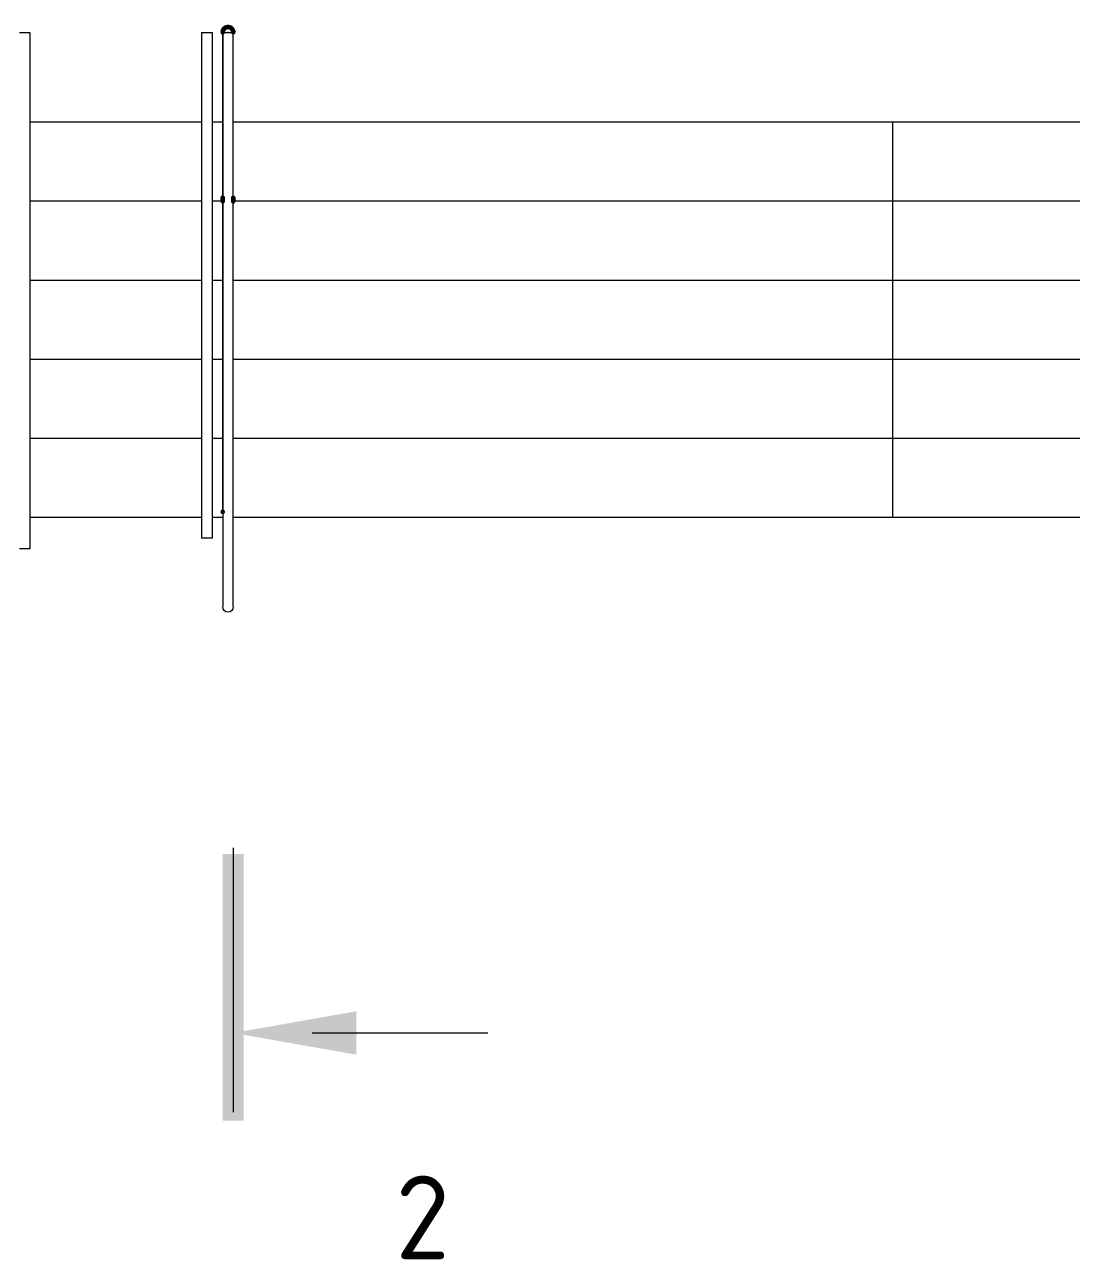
# Model space of a CAD drawing. Header units: millimetres. Extents: x -546 to 1681, y -650 to 1730.
# Drawn here: x 545.73 to 585.46, y 214.31 to 261.16 of the extents above; entities that cross this region are included whole.
import ezdxf

# ---------------------------------------------------------------- set-up
doc = ezdxf.new("R2010")
doc.units = ezdxf.units.MM

msp = doc.modelspace()

# ---------------------------------------------------------------- hatches: boundary and pattern name
h = msp.add_hatch(color=7)
h.dxf.hatch_style = 2
h.paths.add_polyline_path([(553.155, 260.879), (553.181, 260.816), (553.245, 260.789), (553.308, 260.816), (553.335, 260.879), (553.308, 260.951), (553.245, 260.977), (553.181, 260.951)])
h = msp.add_hatch(color=7)
h.dxf.hatch_style = 2
h.paths.add_polyline_path([(553.155, 260.871), (553.181, 260.808), (553.245, 260.781), (553.308, 260.808), (553.335, 260.871), (553.308, 260.943), (553.245, 260.969), (553.181, 260.943)])
h = msp.add_hatch(color=7)
h.dxf.hatch_style = 2
h.paths.add_polyline_path([(553.156, 260.898), (553.174, 260.832), (553.234, 260.798), (553.3, 260.816), (553.334, 260.876), (553.317, 260.95), (553.257, 260.984), (553.191, 260.966)])
h = msp.add_hatch(color=7)
h.dxf.hatch_style = 2
h.paths.add_polyline_path([(553.157, 260.906), (553.175, 260.84), (553.235, 260.806), (553.301, 260.824), (553.335, 260.884), (553.318, 260.958), (553.258, 260.992), (553.192, 260.974)])
h = msp.add_hatch(color=7)
h.dxf.hatch_style = 2
h.paths.add_polyline_path([(553.16, 260.925), (553.17, 260.857), (553.225, 260.816), (553.293, 260.826), (553.334, 260.881), (553.326, 260.957), (553.271, 260.998), (553.203, 260.988)])
h = msp.add_hatch(color=7)
h.dxf.hatch_style = 2
h.paths.add_polyline_path([(553.162, 260.933), (553.172, 260.865), (553.227, 260.824), (553.295, 260.834), (553.336, 260.889), (553.328, 260.965), (553.273, 261.006), (553.205, 260.996)])
h = msp.add_hatch(color=7)
h.dxf.hatch_style = 2
h.paths.add_polyline_path([(553.164, 260.941), (553.174, 260.873), (553.229, 260.832), (553.297, 260.842), (553.338, 260.897), (553.33, 260.973), (553.275, 261.014), (553.207, 261.004)])
h = msp.add_hatch(color=7)
h.dxf.hatch_style = 2
h.paths.add_polyline_path([(553.164, 260.941), (553.174, 260.873), (553.229, 260.832), (553.297, 260.842), (553.338, 260.897), (553.33, 260.973), (553.275, 261.014), (553.207, 261.004)])
h = msp.add_hatch(color=7)
h.dxf.hatch_style = 2
h.paths.add_polyline_path([(553.166, 260.952), (553.174, 260.884), (553.228, 260.841), (553.297, 260.849), (553.339, 260.902), (553.333, 260.978), (553.28, 261.021), (553.211, 261.013)])
h = msp.add_hatch(color=7)
h.dxf.hatch_style = 2
h.paths.add_polyline_path([(553.166, 260.952), (553.174, 260.884), (553.228, 260.841), (553.297, 260.849), (553.339, 260.902), (553.333, 260.978), (553.28, 261.021), (553.211, 261.013)])
h = msp.add_hatch(color=7)
h.dxf.hatch_style = 2
h.paths.add_polyline_path([(553.171, 260.966), (553.173, 260.897), (553.223, 260.85), (553.292, 260.852), (553.339, 260.903), (553.34, 260.979), (553.289, 261.026), (553.221, 261.024)])
h = msp.add_hatch(color=7)
h.dxf.hatch_style = 2
h.paths.add_polyline_path([(553.171, 260.966), (553.173, 260.897), (553.223, 260.85), (553.292, 260.852), (553.339, 260.903), (553.34, 260.979), (553.289, 261.026), (553.221, 261.024)])
h = msp.add_hatch(color=7)
h.dxf.hatch_style = 2
h.paths.add_polyline_path([(553.175, 260.978), (553.174, 260.909), (553.222, 260.859), (553.291, 260.859), (553.341, 260.907), (553.344, 260.983), (553.296, 261.032), (553.227, 261.033)])
h = msp.add_hatch(color=7)
h.dxf.hatch_style = 2
h.paths.add_polyline_path([(553.175, 260.978), (553.174, 260.909), (553.222, 260.859), (553.291, 260.859), (553.341, 260.907), (553.344, 260.983), (553.296, 261.032), (553.227, 261.033)])
h = msp.add_hatch(color=7)
h.dxf.hatch_style = 2
h.paths.add_polyline_path([(553.178, 260.985), (553.177, 260.916), (553.225, 260.866), (553.294, 260.866), (553.344, 260.914), (553.347, 260.99), (553.299, 261.039), (553.23, 261.04)])
h = msp.add_hatch(color=7)
h.dxf.hatch_style = 2
h.paths.add_polyline_path([(553.178, 260.985), (553.177, 260.916), (553.225, 260.866), (553.294, 260.866), (553.344, 260.914), (553.347, 260.99), (553.299, 261.039), (553.23, 261.04)])
h = msp.add_hatch(color=7)
h.dxf.hatch_style = 2
h.paths.add_polyline_path([(553.189, 261.009), (553.18, 260.941), (553.222, 260.886), (553.29, 260.877), (553.345, 260.92), (553.358, 260.995), (553.315, 261.049), (553.247, 261.058)])
h = msp.add_hatch(color=7)
h.dxf.hatch_style = 2
h.paths.add_polyline_path([(553.189, 261.009), (553.18, 260.941), (553.222, 260.886), (553.29, 260.877), (553.345, 260.92), (553.358, 260.995), (553.315, 261.049), (553.247, 261.058)])
h = msp.add_hatch(color=7)
h.dxf.hatch_style = 2
h.paths.add_polyline_path([(553.18, 260.988), (553.182, 260.919), (553.232, 260.872), (553.301, 260.874), (553.348, 260.925), (553.349, 261.001), (553.298, 261.048), (553.23, 261.046)])
h = msp.add_hatch(color=7)
h.dxf.hatch_style = 2
h.paths.add_polyline_path([(553.18, 260.988), (553.182, 260.919), (553.232, 260.872), (553.301, 260.874), (553.348, 260.925), (553.349, 261.001), (553.298, 261.048), (553.23, 261.046)])
h = msp.add_hatch(color=7)
h.dxf.hatch_style = 2
h.paths.add_polyline_path([(553.193, 261.016), (553.184, 260.948), (553.226, 260.893), (553.294, 260.884), (553.349, 260.927), (553.362, 261.002), (553.319, 261.056), (553.251, 261.065)])
h = msp.add_hatch(color=7)
h.dxf.hatch_style = 2
h.paths.add_polyline_path([(553.193, 261.016), (553.184, 260.948), (553.226, 260.893), (553.294, 260.884), (553.349, 260.927), (553.362, 261.002), (553.319, 261.056), (553.251, 261.065)])
h = msp.add_hatch(color=7)
h.dxf.hatch_style = 2
h.paths.add_polyline_path([(553.206, 261.036), (553.185, 260.97), (553.217, 260.909), (553.283, 260.889), (553.344, 260.921), (553.369, 260.992), (553.337, 261.053), (553.272, 261.074)])
h = msp.add_hatch(color=7)
h.dxf.hatch_style = 2
h.paths.add_polyline_path([(553.206, 261.036), (553.185, 260.97), (553.217, 260.909), (553.283, 260.889), (553.344, 260.921), (553.369, 260.992), (553.337, 261.053), (553.272, 261.074)])
h = msp.add_hatch(color=7)
h.dxf.hatch_style = 2
h.paths.add_polyline_path([(553.202, 261.029), (553.193, 260.961), (553.235, 260.906), (553.303, 260.897), (553.358, 260.94), (553.371, 261.015), (553.328, 261.069), (553.26, 261.078)])
h = msp.add_hatch(color=7)
h.dxf.hatch_style = 2
h.paths.add_polyline_path([(553.202, 261.029), (553.193, 260.961), (553.235, 260.906), (553.303, 260.897), (553.358, 260.94), (553.371, 261.015), (553.328, 261.069), (553.26, 261.078)])
h = msp.add_hatch(color=7)
h.dxf.hatch_style = 2
h.paths.add_polyline_path([(553.215, 261.049), (553.194, 260.983), (553.226, 260.922), (553.292, 260.902), (553.353, 260.934), (553.378, 261.005), (553.346, 261.066), (553.281, 261.087)])
h = msp.add_hatch(color=7)
h.dxf.hatch_style = 2
h.paths.add_polyline_path([(553.215, 261.049), (553.194, 260.983), (553.226, 260.922), (553.292, 260.902), (553.353, 260.934), (553.378, 261.005), (553.346, 261.066), (553.281, 261.087)])
h = msp.add_hatch(color=7)
h.dxf.hatch_style = 2
h.paths.add_polyline_path([(553.22, 261.055), (553.199, 260.989), (553.231, 260.928), (553.297, 260.908), (553.358, 260.94), (553.383, 261.011), (553.351, 261.072), (553.286, 261.093)])
h = msp.add_hatch(color=7)
h.dxf.hatch_style = 2
h.paths.add_polyline_path([(553.22, 261.055), (553.199, 260.989), (553.231, 260.928), (553.297, 260.908), (553.358, 260.94), (553.383, 261.011), (553.351, 261.072), (553.286, 261.093)])
h = msp.add_hatch(color=7)
h.dxf.hatch_style = 2
h.paths.add_polyline_path([(553.23, 261.067), (553.204, 261.003), (553.23, 260.94), (553.294, 260.913), (553.357, 260.94), (553.39, 261.009), (553.363, 261.073), (553.3, 261.099)])
h = msp.add_hatch(color=7)
h.dxf.hatch_style = 2
h.paths.add_polyline_path([(553.23, 261.067), (553.204, 261.003), (553.23, 260.94), (553.294, 260.913), (553.357, 260.94), (553.39, 261.009), (553.363, 261.073), (553.3, 261.099)])
h = msp.add_hatch(color=7)
h.dxf.hatch_style = 2
h.paths.add_polyline_path([(553.231, 261.067), (553.21, 261.001), (553.242, 260.94), (553.308, 260.92), (553.369, 260.952), (553.394, 261.023), (553.362, 261.084), (553.297, 261.105)])
h = msp.add_hatch(color=7)
h.dxf.hatch_style = 2
h.paths.add_polyline_path([(553.231, 261.067), (553.21, 261.001), (553.242, 260.94), (553.308, 260.92), (553.369, 260.952), (553.394, 261.023), (553.362, 261.084), (553.297, 261.105)])
h = msp.add_hatch(color=7)
h.dxf.hatch_style = 2
h.paths.add_polyline_path([(553.247, 261.084), (553.215, 261.023), (553.236, 260.958), (553.297, 260.926), (553.362, 260.946), (553.4, 261.012), (553.38, 261.078), (553.319, 261.11)])
h = msp.add_hatch(color=7)
h.dxf.hatch_style = 2
h.paths.add_polyline_path([(553.247, 261.084), (553.215, 261.023), (553.236, 260.958), (553.297, 260.926), (553.362, 260.946), (553.4, 261.012), (553.38, 261.078), (553.319, 261.11)])
h = msp.add_hatch(color=7)
h.dxf.hatch_style = 2
h.paths.add_polyline_path([(553.253, 261.089), (553.221, 261.028), (553.242, 260.963), (553.303, 260.931), (553.368, 260.951), (553.406, 261.017), (553.386, 261.083), (553.325, 261.115)])
h = msp.add_hatch(color=7)
h.dxf.hatch_style = 2
h.paths.add_polyline_path([(553.253, 261.089), (553.221, 261.028), (553.242, 260.963), (553.303, 260.931), (553.368, 260.951), (553.406, 261.017), (553.386, 261.083), (553.325, 261.115)])
h = msp.add_hatch(color=7)
h.dxf.hatch_style = 2
h.paths.add_polyline_path([(553.265, 261.098), (553.228, 261.04), (553.244, 260.973), (553.302, 260.937), (553.369, 260.952), (553.413, 261.015), (553.397, 261.082), (553.339, 261.119)])
h = msp.add_hatch(color=7)
h.dxf.hatch_style = 2
h.paths.add_polyline_path([(553.265, 261.098), (553.228, 261.04), (553.244, 260.973), (553.302, 260.937), (553.369, 260.952), (553.413, 261.015), (553.397, 261.082), (553.339, 261.119)])
h = msp.add_hatch(color=7)
h.dxf.hatch_style = 2
h.paths.add_polyline_path([(553.266, 261.099), (553.234, 261.038), (553.255, 260.973), (553.316, 260.941), (553.381, 260.961), (553.419, 261.027), (553.399, 261.093), (553.338, 261.125)])
h = msp.add_hatch(color=7)
h.dxf.hatch_style = 2
h.paths.add_polyline_path([(553.266, 261.099), (553.234, 261.038), (553.255, 260.973), (553.316, 260.941), (553.381, 260.961), (553.419, 261.027), (553.399, 261.093), (553.338, 261.125)])
h = msp.add_hatch(color=7)
h.dxf.hatch_style = 2
h.paths.add_polyline_path([(553.278, 261.108), (553.241, 261.05), (553.257, 260.983), (553.315, 260.947), (553.382, 260.962), (553.426, 261.025), (553.41, 261.092), (553.352, 261.129)])
h = msp.add_hatch(color=7)
h.dxf.hatch_style = 2
h.paths.add_polyline_path([(553.278, 261.108), (553.241, 261.05), (553.257, 260.983), (553.315, 260.947), (553.382, 260.962), (553.426, 261.025), (553.41, 261.092), (553.352, 261.129)])
h = msp.add_hatch(color=7)
h.dxf.hatch_style = 2
h.paths.add_polyline_path([(553.292, 261.118), (553.25, 261.064), (553.259, 260.996), (553.313, 260.953), (553.381, 260.962), (553.431, 261.021), (553.422, 261.089), (553.367, 261.131)])
h = msp.add_hatch(color=7)
h.dxf.hatch_style = 2
h.paths.add_polyline_path([(553.292, 261.118), (553.25, 261.064), (553.259, 260.996), (553.313, 260.953), (553.381, 260.962), (553.431, 261.021), (553.422, 261.089), (553.367, 261.131)])
h = msp.add_hatch(color=7)
h.dxf.hatch_style = 2
h.paths.add_polyline_path([(553.299, 261.122), (553.257, 261.068), (553.266, 261), (553.32, 260.957), (553.388, 260.966), (553.438, 261.025), (553.429, 261.093), (553.374, 261.135)])
h = msp.add_hatch(color=7)
h.dxf.hatch_style = 2
h.paths.add_polyline_path([(553.299, 261.122), (553.257, 261.068), (553.266, 261), (553.32, 260.957), (553.388, 260.966), (553.438, 261.025), (553.429, 261.093), (553.374, 261.135)])
h = msp.add_hatch(color=7)
h.dxf.hatch_style = 2
h.paths.add_polyline_path([(553.315, 261.131), (553.267, 261.082), (553.268, 261.013), (553.317, 260.965), (553.386, 260.965), (553.441, 261.018), (553.441, 261.087), (553.391, 261.135)])
h = msp.add_hatch(color=7)
h.dxf.hatch_style = 2
h.paths.add_polyline_path([(553.315, 261.131), (553.267, 261.082), (553.268, 261.013), (553.317, 260.965), (553.386, 260.965), (553.441, 261.018), (553.441, 261.087), (553.391, 261.135)])
h = msp.add_hatch(color=7)
h.dxf.hatch_style = 2
h.paths.add_polyline_path([(553.313, 261.129), (553.271, 261.075), (553.28, 261.007), (553.334, 260.964), (553.402, 260.973), (553.452, 261.032), (553.443, 261.1), (553.388, 261.142)])
h = msp.add_hatch(color=7)
h.dxf.hatch_style = 2
h.paths.add_polyline_path([(553.313, 261.129), (553.271, 261.075), (553.28, 261.007), (553.334, 260.964), (553.402, 260.973), (553.452, 261.032), (553.443, 261.1), (553.388, 261.142)])
h = msp.add_hatch(color=7)
h.dxf.hatch_style = 2
h.paths.add_polyline_path([(553.329, 261.138), (553.281, 261.089), (553.282, 261.02), (553.331, 260.972), (553.4, 260.972), (553.455, 261.025), (553.455, 261.094), (553.405, 261.142)])
h = msp.add_hatch(color=7)
h.dxf.hatch_style = 2
h.paths.add_polyline_path([(553.329, 261.138), (553.281, 261.089), (553.282, 261.02), (553.331, 260.972), (553.4, 260.972), (553.455, 261.025), (553.455, 261.094), (553.405, 261.142)])
h = msp.add_hatch(color=7)
h.dxf.hatch_style = 2
h.paths.add_polyline_path([(553.35, 261.145), (553.295, 261.104), (553.285, 261.036), (553.326, 260.981), (553.394, 260.971), (553.457, 261.014), (553.467, 261.082), (553.426, 261.137)])
h = msp.add_hatch(color=7)
h.dxf.hatch_style = 2
h.paths.add_polyline_path([(553.35, 261.145), (553.295, 261.104), (553.285, 261.036), (553.326, 260.981), (553.394, 260.971), (553.457, 261.014), (553.467, 261.082), (553.426, 261.137)])
h = msp.add_hatch(color=7)
h.dxf.hatch_style = 2
h.paths.add_polyline_path([(553.344, 261.143), (553.296, 261.094), (553.297, 261.025), (553.346, 260.977), (553.415, 260.977), (553.47, 261.03), (553.47, 261.099), (553.42, 261.147)])
h = msp.add_hatch(color=7)
h.dxf.hatch_style = 2
h.paths.add_polyline_path([(553.344, 261.143), (553.296, 261.094), (553.297, 261.025), (553.346, 260.977), (553.415, 260.977), (553.47, 261.03), (553.47, 261.099), (553.42, 261.147)])
h = msp.add_hatch(color=7)
h.dxf.hatch_style = 2
h.paths.add_polyline_path([(553.365, 261.15), (553.31, 261.109), (553.3, 261.041), (553.341, 260.986), (553.409, 260.976), (553.472, 261.019), (553.482, 261.087), (553.441, 261.142)])
h = msp.add_hatch(color=7)
h.dxf.hatch_style = 2
h.paths.add_polyline_path([(553.365, 261.15), (553.31, 261.109), (553.3, 261.041), (553.341, 260.986), (553.409, 260.976), (553.472, 261.019), (553.482, 261.087), (553.441, 261.142)])
h = msp.add_hatch(color=7)
h.dxf.hatch_style = 2
h.paths.add_polyline_path([(553.373, 261.152), (553.318, 261.111), (553.308, 261.043), (553.349, 260.988), (553.417, 260.978), (553.48, 261.021), (553.49, 261.089), (553.449, 261.144)])
h = msp.add_hatch(color=7)
h.dxf.hatch_style = 2
h.paths.add_polyline_path([(553.373, 261.152), (553.318, 261.111), (553.308, 261.043), (553.349, 260.988), (553.417, 260.978), (553.48, 261.021), (553.49, 261.089), (553.449, 261.144)])
h = msp.add_hatch(color=7)
h.dxf.hatch_style = 2
h.paths.add_polyline_path([(553.392, 261.156), (553.332, 261.122), (553.314, 261.056), (553.348, 260.996), (553.414, 260.978), (553.482, 261.013), (553.5, 261.079), (553.466, 261.139)])
h = msp.add_hatch(color=7)
h.dxf.hatch_style = 2
h.paths.add_polyline_path([(553.392, 261.156), (553.332, 261.122), (553.314, 261.056), (553.348, 260.996), (553.414, 260.978), (553.482, 261.013), (553.5, 261.079), (553.466, 261.139)])
h = msp.add_hatch(color=7)
h.dxf.hatch_style = 2
h.paths.add_polyline_path([(553.389, 261.155), (553.334, 261.114), (553.324, 261.046), (553.365, 260.991), (553.433, 260.981), (553.496, 261.024), (553.506, 261.092), (553.465, 261.147)])
h = msp.add_hatch(color=7)
h.dxf.hatch_style = 2
h.paths.add_polyline_path([(553.389, 261.155), (553.334, 261.114), (553.324, 261.046), (553.365, 260.991), (553.433, 260.981), (553.496, 261.024), (553.506, 261.092), (553.465, 261.147)])
h = msp.add_hatch(color=7)
h.dxf.hatch_style = 2
h.paths.add_polyline_path([(553.419, 261.16), (553.355, 261.134), (553.329, 261.07), (553.355, 261.007), (553.419, 260.98), (553.49, 261.007), (553.517, 261.07), (553.49, 261.134)])
h = msp.add_hatch(color=7)
h.dxf.hatch_style = 2
h.paths.add_polyline_path([(553.419, 261.16), (553.355, 261.134), (553.329, 261.07), (553.355, 261.007), (553.419, 260.98), (553.49, 261.007), (553.517, 261.07), (553.49, 261.134)])
h = msp.add_hatch(color=7)
h.dxf.hatch_style = 2
h.paths.add_polyline_path([(553.416, 261.159), (553.356, 261.125), (553.338, 261.059), (553.372, 260.999), (553.438, 260.981), (553.506, 261.016), (553.524, 261.082), (553.49, 261.142)])
h = msp.add_hatch(color=7)
h.dxf.hatch_style = 2
h.paths.add_polyline_path([(553.416, 261.159), (553.356, 261.125), (553.338, 261.059), (553.372, 260.999), (553.438, 260.981), (553.506, 261.016), (553.524, 261.082), (553.49, 261.142)])
h = msp.add_hatch(color=7)
h.dxf.hatch_style = 2
h.paths.add_polyline_path([(553.435, 261.161), (553.371, 261.135), (553.345, 261.071), (553.371, 261.008), (553.435, 260.981), (553.506, 261.008), (553.533, 261.071), (553.506, 261.135)])
h = msp.add_hatch(color=7)
h.dxf.hatch_style = 2
h.paths.add_polyline_path([(553.435, 261.161), (553.371, 261.135), (553.345, 261.071), (553.371, 261.008), (553.435, 260.981), (553.506, 261.008), (553.533, 261.071), (553.506, 261.135)])
h = msp.add_hatch(color=7)
h.dxf.hatch_style = 2
h.paths.add_polyline_path([(553.443, 261.161), (553.379, 261.135), (553.353, 261.071), (553.379, 261.008), (553.443, 260.981), (553.508, 261.008), (553.535, 261.071), (553.508, 261.135)])
h = msp.add_hatch(color=7)
h.dxf.hatch_style = 2
h.paths.add_polyline_path([(553.443, 261.161), (553.379, 261.135), (553.353, 261.071), (553.379, 261.008), (553.443, 260.981), (553.508, 261.008), (553.535, 261.071), (553.508, 261.135)])
h = msp.add_hatch(color=7)
h.dxf.hatch_style = 2
h.paths.add_polyline_path([(553.445, 261.161), (553.381, 261.135), (553.355, 261.071), (553.381, 261.008), (553.445, 260.981), (553.516, 261.008), (553.543, 261.071), (553.516, 261.135)])
h = msp.add_hatch(color=7)
h.dxf.hatch_style = 2
h.paths.add_polyline_path([(553.445, 261.161), (553.381, 261.135), (553.355, 261.071), (553.381, 261.008), (553.445, 260.981), (553.516, 261.008), (553.543, 261.071), (553.516, 261.135)])
h = msp.add_hatch(color=7)
h.dxf.hatch_style = 2
h.paths.add_polyline_path([(553.453, 261.161), (553.389, 261.135), (553.363, 261.071), (553.389, 261.008), (553.453, 260.981), (553.524, 261.008), (553.551, 261.071), (553.524, 261.135)])
h = msp.add_hatch(color=7)
h.dxf.hatch_style = 2
h.paths.add_polyline_path([(553.453, 261.161), (553.389, 261.135), (553.363, 261.071), (553.389, 261.008), (553.453, 260.981), (553.524, 261.008), (553.551, 261.071), (553.524, 261.135)])
h = msp.add_hatch(color=7)
h.dxf.hatch_style = 2
h.paths.add_polyline_path([(553.472, 261.16), (553.406, 261.142), (553.372, 261.082), (553.39, 261.016), (553.45, 260.982), (553.524, 260.999), (553.558, 261.059), (553.54, 261.125)])
h = msp.add_hatch(color=7)
h.dxf.hatch_style = 2
h.paths.add_polyline_path([(553.472, 261.16), (553.406, 261.142), (553.372, 261.082), (553.39, 261.016), (553.45, 260.982), (553.524, 260.999), (553.558, 261.059), (553.54, 261.125)])
h = msp.add_hatch(color=7)
h.dxf.hatch_style = 2
h.paths.add_polyline_path([(553.48, 261.159), (553.414, 261.141), (553.38, 261.081), (553.398, 261.015), (553.458, 260.981), (553.532, 260.998), (553.566, 261.058), (553.548, 261.124)])
h = msp.add_hatch(color=7)
h.dxf.hatch_style = 2
h.paths.add_polyline_path([(553.48, 261.159), (553.414, 261.141), (553.38, 261.081), (553.398, 261.015), (553.458, 260.981), (553.532, 260.998), (553.566, 261.058), (553.548, 261.124)])
h = msp.add_hatch(color=7)
h.dxf.hatch_style = 2
h.paths.add_polyline_path([(553.499, 261.156), (553.431, 261.146), (553.39, 261.091), (553.4, 261.023), (553.455, 260.982), (553.531, 260.99), (553.572, 261.045), (553.562, 261.113)])
h = msp.add_hatch(color=7)
h.dxf.hatch_style = 2
h.paths.add_polyline_path([(553.499, 261.156), (553.431, 261.146), (553.39, 261.091), (553.4, 261.023), (553.455, 260.982), (553.531, 260.99), (553.572, 261.045), (553.562, 261.113)])
h = msp.add_hatch(color=7)
h.dxf.hatch_style = 2
h.paths.add_polyline_path([(553.498, 261.156), (553.431, 261.139), (553.396, 261.08), (553.413, 261.013), (553.472, 260.978), (553.546, 260.994), (553.581, 261.053), (553.564, 261.12)])
h = msp.add_hatch(color=7)
h.dxf.hatch_style = 2
h.paths.add_polyline_path([(553.498, 261.156), (553.431, 261.139), (553.396, 261.08), (553.413, 261.013), (553.472, 260.978), (553.546, 260.994), (553.581, 261.053), (553.564, 261.12)])
h = msp.add_hatch(color=7)
h.dxf.hatch_style = 2
h.paths.add_polyline_path([(553.514, 261.153), (553.446, 261.143), (553.405, 261.088), (553.415, 261.02), (553.47, 260.979), (553.546, 260.987), (553.587, 261.042), (553.577, 261.11)])
h = msp.add_hatch(color=7)
h.dxf.hatch_style = 2
h.paths.add_polyline_path([(553.514, 261.153), (553.446, 261.143), (553.405, 261.088), (553.415, 261.02), (553.47, 260.979), (553.546, 260.987), (553.587, 261.042), (553.577, 261.11)])
h = msp.add_hatch(color=7)
h.dxf.hatch_style = 2
h.paths.add_polyline_path([(553.531, 261.148), (553.463, 261.146), (553.416, 261.096), (553.418, 261.027), (553.468, 260.98), (553.545, 260.979), (553.592, 261.03), (553.59, 261.098)])
h = msp.add_hatch(color=7)
h.dxf.hatch_style = 2
h.paths.add_polyline_path([(553.531, 261.148), (553.463, 261.146), (553.416, 261.096), (553.418, 261.027), (553.468, 260.98), (553.545, 260.979), (553.592, 261.03), (553.59, 261.098)])
h = msp.add_hatch(color=7)
h.dxf.hatch_style = 2
h.paths.add_polyline_path([(553.543, 261.144), (553.474, 261.145), (553.425, 261.097), (553.424, 261.028), (553.472, 260.978), (553.548, 260.975), (553.598, 261.023), (553.598, 261.092)])
h = msp.add_hatch(color=7)
h.dxf.hatch_style = 2
h.paths.add_polyline_path([(553.543, 261.144), (553.474, 261.145), (553.425, 261.097), (553.424, 261.028), (553.472, 260.978), (553.548, 260.975), (553.598, 261.023), (553.598, 261.092)])
h = msp.add_hatch(color=7)
h.dxf.hatch_style = 2
h.paths.add_polyline_path([(553.537, 261.145), (553.469, 261.135), (553.428, 261.08), (553.438, 261.012), (553.493, 260.971), (553.569, 260.979), (553.61, 261.034), (553.6, 261.102)])
h = msp.add_hatch(color=7)
h.dxf.hatch_style = 2
h.paths.add_polyline_path([(553.537, 261.145), (553.469, 261.135), (553.428, 261.08), (553.438, 261.012), (553.493, 260.971), (553.569, 260.979), (553.61, 261.034), (553.6, 261.102)])
h = msp.add_hatch(color=7)
h.dxf.hatch_style = 2
h.paths.add_polyline_path([(553.567, 261.134), (553.499, 261.143), (553.445, 261.101), (553.436, 261.033), (553.478, 260.978), (553.553, 260.965), (553.608, 261.008), (553.617, 261.076)])
h = msp.add_hatch(color=7)
h.dxf.hatch_style = 2
h.paths.add_polyline_path([(553.567, 261.134), (553.499, 261.143), (553.445, 261.101), (553.436, 261.033), (553.478, 260.978), (553.553, 260.965), (553.608, 261.008), (553.617, 261.076)])
h = msp.add_hatch(color=7)
h.dxf.hatch_style = 2
h.paths.add_polyline_path([(553.565, 261.135), (553.496, 261.136), (553.447, 261.088), (553.446, 261.019), (553.494, 260.969), (553.57, 260.966), (553.62, 261.014), (553.62, 261.083)])
h = msp.add_hatch(color=7)
h.dxf.hatch_style = 2
h.paths.add_polyline_path([(553.565, 261.135), (553.496, 261.136), (553.447, 261.088), (553.446, 261.019), (553.494, 260.969), (553.57, 260.966), (553.62, 261.014), (553.62, 261.083)])
h = msp.add_hatch(color=7)
h.dxf.hatch_style = 2
h.paths.add_polyline_path([(553.581, 261.127), (553.513, 261.136), (553.459, 261.094), (553.45, 261.026), (553.492, 260.971), (553.567, 260.958), (553.622, 261.001), (553.631, 261.069)])
h = msp.add_hatch(color=7)
h.dxf.hatch_style = 2
h.paths.add_polyline_path([(553.581, 261.127), (553.513, 261.136), (553.459, 261.094), (553.45, 261.026), (553.492, 260.971), (553.567, 260.958), (553.622, 261.001), (553.631, 261.069)])
h = msp.add_hatch(color=7)
h.dxf.hatch_style = 2
h.paths.add_polyline_path([(553.588, 261.123), (553.52, 261.132), (553.466, 261.09), (553.457, 261.022), (553.499, 260.967), (553.574, 260.954), (553.629, 260.997), (553.638, 261.065)])
h = msp.add_hatch(color=7)
h.dxf.hatch_style = 2
h.paths.add_polyline_path([(553.588, 261.123), (553.52, 261.132), (553.466, 261.09), (553.457, 261.022), (553.499, 260.967), (553.574, 260.954), (553.629, 260.997), (553.638, 261.065)])
h = msp.add_hatch(color=7)
h.dxf.hatch_style = 2
h.paths.add_polyline_path([(553.603, 261.114), (553.536, 261.13), (553.478, 261.093), (553.462, 261.026), (553.499, 260.968), (553.573, 260.948), (553.631, 260.984), (553.647, 261.051)])
h = msp.add_hatch(color=7)
h.dxf.hatch_style = 2
h.paths.add_polyline_path([(553.603, 261.114), (553.536, 261.13), (553.478, 261.093), (553.462, 261.026), (553.499, 260.968), (553.573, 260.948), (553.631, 260.984), (553.647, 261.051)])
h = msp.add_hatch(color=7)
h.dxf.hatch_style = 2
h.paths.add_polyline_path([(553.608, 261.111), (553.54, 261.124), (553.483, 261.086), (553.47, 261.019), (553.508, 260.961), (553.581, 260.944), (553.639, 260.982), (553.652, 261.05)])
h = msp.add_hatch(color=7)
h.dxf.hatch_style = 2
h.paths.add_polyline_path([(553.608, 261.111), (553.54, 261.124), (553.483, 261.086), (553.47, 261.019), (553.508, 260.961), (553.581, 260.944), (553.639, 260.982), (553.652, 261.05)])
h = msp.add_hatch(color=7)
h.dxf.hatch_style = 2
h.paths.add_polyline_path([(553.616, 261.105), (553.549, 261.121), (553.491, 261.084), (553.475, 261.017), (553.512, 260.959), (553.586, 260.939), (553.644, 260.975), (553.66, 261.042)])
h = msp.add_hatch(color=7)
h.dxf.hatch_style = 2
h.paths.add_polyline_path([(553.616, 261.105), (553.549, 261.121), (553.491, 261.084), (553.475, 261.017), (553.512, 260.959), (553.586, 260.939), (553.644, 260.975), (553.66, 261.042)])
h = msp.add_hatch(color=7)
h.dxf.hatch_style = 2
h.paths.add_polyline_path([(553.628, 261.096), (553.563, 261.117), (553.502, 261.085), (553.481, 261.019), (553.513, 260.958), (553.585, 260.933), (553.646, 260.965), (553.666, 261.03)])
h = msp.add_hatch(color=7)
h.dxf.hatch_style = 2
h.paths.add_polyline_path([(553.628, 261.096), (553.563, 261.117), (553.502, 261.085), (553.481, 261.019), (553.513, 260.958), (553.585, 260.933), (553.646, 260.965), (553.666, 261.03)])
h = msp.add_hatch(color=7)
h.dxf.hatch_style = 2
h.paths.add_polyline_path([(553.64, 261.086), (553.577, 261.112), (553.513, 261.086), (553.487, 261.022), (553.513, 260.959), (553.583, 260.926), (553.646, 260.953), (553.673, 261.016)])
h = msp.add_hatch(color=7)
h.dxf.hatch_style = 2
h.paths.add_polyline_path([(553.64, 261.086), (553.577, 261.112), (553.513, 261.086), (553.487, 261.022), (553.513, 260.959), (553.583, 260.926), (553.646, 260.953), (553.673, 261.016)])
h = msp.add_hatch(color=7)
h.dxf.hatch_style = 2
h.paths.add_polyline_path([(553.646, 261.08), (553.583, 261.106), (553.519, 261.08), (553.493, 261.016), (553.519, 260.953), (553.588, 260.921), (553.651, 260.948), (553.678, 261.011)])
h = msp.add_hatch(color=7)
h.dxf.hatch_style = 2
h.paths.add_polyline_path([(553.646, 261.08), (553.583, 261.106), (553.519, 261.08), (553.493, 261.016), (553.519, 260.953), (553.588, 260.921), (553.651, 260.948), (553.678, 261.011)])
h = msp.add_hatch(color=7)
h.dxf.hatch_style = 2
h.paths.add_polyline_path([(553.651, 261.075), (553.588, 261.101), (553.524, 261.075), (553.498, 261.011), (553.524, 260.948), (553.594, 260.915), (553.657, 260.942), (553.684, 261.005)])
h = msp.add_hatch(color=7)
h.dxf.hatch_style = 2
h.paths.add_polyline_path([(553.651, 261.075), (553.588, 261.101), (553.524, 261.075), (553.498, 261.011), (553.524, 260.948), (553.594, 260.915), (553.657, 260.942), (553.684, 261.005)])
h = msp.add_hatch(color=7)
h.dxf.hatch_style = 2
h.paths.add_polyline_path([(553.663, 261.063), (553.602, 261.095), (553.536, 261.074), (553.504, 261.013), (553.525, 260.948), (553.591, 260.91), (553.656, 260.93), (553.688, 260.991)])
h = msp.add_hatch(color=7)
h.dxf.hatch_style = 2
h.paths.add_polyline_path([(553.663, 261.063), (553.602, 261.095), (553.536, 261.074), (553.504, 261.013), (553.525, 260.948), (553.591, 260.91), (553.656, 260.93), (553.688, 260.991)])
h = msp.add_hatch(color=7)
h.dxf.hatch_style = 2
h.paths.add_polyline_path([(553.672, 261.051), (553.614, 261.088), (553.547, 261.072), (553.51, 261.014), (553.526, 260.947), (553.589, 260.904), (553.656, 260.919), (553.693, 260.977)])
h = msp.add_hatch(color=7)
h.dxf.hatch_style = 2
h.paths.add_polyline_path([(553.672, 261.051), (553.614, 261.088), (553.547, 261.072), (553.51, 261.014), (553.526, 260.947), (553.589, 260.904), (553.656, 260.919), (553.693, 260.977)])
h = msp.add_hatch(color=7)
h.dxf.hatch_style = 2
h.paths.add_polyline_path([(553.673, 261.05), (553.612, 261.082), (553.546, 261.061), (553.514, 261), (553.535, 260.935), (553.601, 260.897), (553.666, 260.917), (553.698, 260.978)])
h = msp.add_hatch(color=7)
h.dxf.hatch_style = 2
h.paths.add_polyline_path([(553.673, 261.05), (553.612, 261.082), (553.546, 261.061), (553.514, 261), (553.535, 260.935), (553.601, 260.897), (553.666, 260.917), (553.698, 260.978)])
h = msp.add_hatch(color=7)
h.dxf.hatch_style = 2
h.paths.add_polyline_path([(553.687, 261.031), (553.632, 261.073), (553.564, 261.064), (553.522, 261.01), (553.531, 260.942), (553.589, 260.892), (553.657, 260.901), (553.7, 260.956)])
h = msp.add_hatch(color=7)
h.dxf.hatch_style = 2
h.paths.add_polyline_path([(553.687, 261.031), (553.632, 261.073), (553.564, 261.064), (553.522, 261.01), (553.531, 260.942), (553.589, 260.892), (553.657, 260.901), (553.7, 260.956)])
h = msp.add_hatch(color=7)
h.dxf.hatch_style = 2
h.paths.add_polyline_path([(553.688, 261.029), (553.63, 261.067), (553.563, 261.054), (553.525, 260.997), (553.538, 260.929), (553.599, 260.885), (553.667, 260.898), (553.705, 260.956)])
h = msp.add_hatch(color=7)
h.dxf.hatch_style = 2
h.paths.add_polyline_path([(553.688, 261.029), (553.63, 261.067), (553.563, 261.054), (553.525, 260.997), (553.538, 260.929), (553.599, 260.885), (553.667, 260.898), (553.705, 260.956)])
h = msp.add_hatch(color=7)
h.dxf.hatch_style = 2
h.paths.add_polyline_path([(553.695, 261.018), (553.64, 261.06), (553.572, 261.051), (553.53, 260.997), (553.539, 260.929), (553.597, 260.879), (553.665, 260.888), (553.708, 260.943)])
h = msp.add_hatch(color=7)
h.dxf.hatch_style = 2
h.paths.add_polyline_path([(553.701, 261.006), (553.649, 261.051), (553.581, 261.047), (553.536, 260.995), (553.54, 260.926), (553.596, 260.873), (553.665, 260.878), (553.71, 260.93)])
h = msp.add_hatch(color=7)
h.dxf.hatch_style = 2
h.paths.add_polyline_path([(553.701, 261.006), (553.649, 261.051), (553.581, 261.047), (553.536, 260.995), (553.54, 260.926), (553.596, 260.873), (553.665, 260.878), (553.71, 260.93)])
h = msp.add_hatch(color=7)
h.dxf.hatch_style = 2
h.paths.add_polyline_path([(553.708, 260.994), (553.658, 261.042), (553.589, 261.041), (553.541, 260.992), (553.542, 260.923), (553.594, 260.868), (553.663, 260.868), (553.711, 260.918)])
h = msp.add_hatch(color=7)
h.dxf.hatch_style = 2
h.paths.add_polyline_path([(553.708, 260.994), (553.658, 261.042), (553.589, 261.041), (553.541, 260.992), (553.542, 260.923), (553.594, 260.868), (553.663, 260.868), (553.711, 260.918)])
h = msp.add_hatch(color=7)
h.dxf.hatch_style = 2
h.paths.add_polyline_path([(553.711, 260.987), (553.661, 261.035), (553.592, 261.034), (553.544, 260.985), (553.545, 260.916), (553.597, 260.861), (553.666, 260.861), (553.714, 260.911)])
h = msp.add_hatch(color=7)
h.dxf.hatch_style = 2
h.paths.add_polyline_path([(553.711, 260.987), (553.661, 261.035), (553.592, 261.034), (553.544, 260.985), (553.545, 260.916), (553.597, 260.861), (553.666, 260.861), (553.714, 260.911)])
h = msp.add_hatch(color=7)
h.dxf.hatch_style = 2
h.paths.add_polyline_path([(553.715, 260.976), (553.668, 261.026), (553.599, 261.028), (553.549, 260.981), (553.547, 260.913), (553.597, 260.854), (553.665, 260.852), (553.716, 260.899)])
h = msp.add_hatch(color=7)
h.dxf.hatch_style = 2
h.paths.add_polyline_path([(553.715, 260.976), (553.668, 261.026), (553.599, 261.028), (553.549, 260.981), (553.547, 260.913), (553.597, 260.854), (553.665, 260.852), (553.716, 260.899)])
h = msp.add_hatch(color=7)
h.dxf.hatch_style = 2
h.paths.add_polyline_path([(553.72, 260.961), (553.678, 261.015), (553.609, 261.023), (553.555, 260.98), (553.547, 260.911), (553.592, 260.851), (553.661, 260.843), (553.714, 260.886)])
h = msp.add_hatch(color=7)
h.dxf.hatch_style = 2
h.paths.add_polyline_path([(553.72, 260.961), (553.678, 261.015), (553.609, 261.023), (553.555, 260.98), (553.547, 260.911), (553.592, 260.851), (553.661, 260.843), (553.714, 260.886)])
h = msp.add_hatch(color=7)
h.dxf.hatch_style = 2
h.paths.add_polyline_path([(553.728, 260.932), (553.694, 260.992), (553.628, 261.01), (553.568, 260.976), (553.55, 260.91), (553.585, 260.842), (553.651, 260.824), (553.711, 260.858)])
h = msp.add_hatch(color=7)
h.dxf.hatch_style = 2
h.paths.add_polyline_path([(553.728, 260.932), (553.694, 260.992), (553.628, 261.01), (553.568, 260.976), (553.55, 260.91), (553.585, 260.842), (553.651, 260.824), (553.711, 260.858)])
h = msp.add_hatch(color=7)
h.dxf.hatch_style = 2
h.paths.add_polyline_path([(553.72, 260.961), (553.673, 261.011), (553.604, 261.013), (553.554, 260.966), (553.552, 260.898), (553.602, 260.839), (553.67, 260.837), (553.721, 260.884)])
h = msp.add_hatch(color=7)
h.dxf.hatch_style = 2
h.paths.add_polyline_path([(553.72, 260.961), (553.673, 261.011), (553.604, 261.013), (553.554, 260.966), (553.552, 260.898), (553.602, 260.839), (553.67, 260.837), (553.721, 260.884)])
h = msp.add_hatch(color=7)
h.dxf.hatch_style = 2
h.paths.add_polyline_path([(553.727, 260.935), (553.686, 260.99), (553.618, 261), (553.563, 260.959), (553.553, 260.891), (553.596, 260.828), (553.664, 260.818), (553.719, 260.859)])
h = msp.add_hatch(color=7)
h.dxf.hatch_style = 2
h.paths.add_polyline_path([(553.731, 260.916), (553.697, 260.976), (553.631, 260.994), (553.571, 260.96), (553.553, 260.894), (553.588, 260.826), (553.654, 260.808), (553.714, 260.842)])
h = msp.add_hatch(color=7)
h.dxf.hatch_style = 2
h.paths.add_polyline_path([(553.732, 260.908), (553.698, 260.968), (553.632, 260.986), (553.572, 260.952), (553.554, 260.886), (553.589, 260.818), (553.655, 260.8), (553.715, 260.834)])
h = msp.add_hatch(color=7)
h.dxf.hatch_style = 2
h.paths.add_polyline_path([(553.733, 260.9), (553.699, 260.96), (553.633, 260.978), (553.573, 260.944), (553.555, 260.878), (553.59, 260.81), (553.656, 260.792), (553.716, 260.826)])
h = msp.add_hatch(color=7)
h.dxf.hatch_style = 2
h.paths.add_polyline_path([(553.735, 260.881), (553.708, 260.945), (553.645, 260.971), (553.581, 260.945), (553.555, 260.881), (553.581, 260.81), (553.645, 260.783), (553.708, 260.81)])
h = msp.add_hatch(color=7)
h.dxf.hatch_style = 2
h.paths.add_polyline_path([(553.735, 260.873), (553.708, 260.937), (553.645, 260.963), (553.581, 260.937), (553.555, 260.873), (553.581, 260.808), (553.645, 260.781), (553.708, 260.808)])
h = msp.add_hatch(color=7)
h.dxf.hatch_style = 2
h.paths.add_polyline_path([(553.335, 254.596), (553.308, 254.66), (553.245, 254.686), (553.181, 254.66), (553.155, 254.596), (553.155, 254.584), (553.181, 254.521), (553.245, 254.494), (553.308, 254.521), (553.335, 254.584)])
h = msp.add_hatch(color=7)
h.dxf.hatch_style = 2
h.paths.add_polyline_path([(553.335, 254.596), (553.308, 254.66), (553.245, 254.686), (553.181, 254.66), (553.155, 254.596), (553.155, 254.584), (553.181, 254.521), (553.245, 254.494), (553.308, 254.521), (553.335, 254.584)])
h = msp.add_hatch(color=7)
h.dxf.hatch_style = 2
h.paths.add_polyline_path([(553.335, 254.584), (553.308, 254.648), (553.245, 254.674), (553.181, 254.648), (553.155, 254.584), (553.155, 254.572), (553.181, 254.509), (553.245, 254.482), (553.308, 254.509), (553.335, 254.572)])
h = msp.add_hatch(color=7)
h.dxf.hatch_style = 2
h.paths.add_polyline_path([(553.335, 254.584), (553.308, 254.648), (553.245, 254.674), (553.181, 254.648), (553.155, 254.584), (553.155, 254.572), (553.181, 254.509), (553.245, 254.482), (553.308, 254.509), (553.335, 254.572)])
h = msp.add_hatch(color=7)
h.dxf.hatch_style = 2
h.paths.add_polyline_path([(553.335, 254.572), (553.308, 254.636), (553.245, 254.662), (553.181, 254.636), (553.155, 254.572), (553.155, 254.56), (553.181, 254.497), (553.245, 254.47), (553.308, 254.497), (553.335, 254.56)])
h = msp.add_hatch(color=7)
h.dxf.hatch_style = 2
h.paths.add_polyline_path([(553.335, 254.572), (553.308, 254.636), (553.245, 254.662), (553.181, 254.636), (553.155, 254.572), (553.155, 254.56), (553.181, 254.497), (553.245, 254.47), (553.308, 254.497), (553.335, 254.56)])
h = msp.add_hatch(color=7)
h.dxf.hatch_style = 2
h.paths.add_polyline_path([(553.335, 254.56), (553.308, 254.624), (553.245, 254.65), (553.181, 254.624), (553.155, 254.56), (553.155, 254.549), (553.181, 254.486), (553.245, 254.459), (553.308, 254.486), (553.335, 254.549)])
h = msp.add_hatch(color=7)
h.dxf.hatch_style = 2
h.paths.add_polyline_path([(553.335, 254.56), (553.308, 254.624), (553.245, 254.65), (553.181, 254.624), (553.155, 254.56), (553.155, 254.549), (553.181, 254.486), (553.245, 254.459), (553.308, 254.486), (553.335, 254.549)])
h = msp.add_hatch(color=7)
h.dxf.hatch_style = 2
h.paths.add_polyline_path([(553.335, 254.549), (553.308, 254.613), (553.245, 254.639), (553.181, 254.613), (553.155, 254.549), (553.155, 254.537), (553.181, 254.474), (553.245, 254.447), (553.308, 254.474), (553.335, 254.537)])
h = msp.add_hatch(color=7)
h.dxf.hatch_style = 2
h.paths.add_polyline_path([(553.335, 254.549), (553.308, 254.613), (553.245, 254.639), (553.181, 254.613), (553.155, 254.549), (553.155, 254.537), (553.181, 254.474), (553.245, 254.447), (553.308, 254.474), (553.335, 254.537)])
h = msp.add_hatch(color=7)
h.dxf.hatch_style = 2
h.paths.add_polyline_path([(553.335, 254.537), (553.308, 254.601), (553.245, 254.627), (553.181, 254.601), (553.155, 254.537), (553.155, 254.525), (553.181, 254.462), (553.245, 254.435), (553.308, 254.462), (553.335, 254.525)])
h = msp.add_hatch(color=7)
h.dxf.hatch_style = 2
h.paths.add_polyline_path([(553.335, 254.537), (553.308, 254.601), (553.245, 254.627), (553.181, 254.601), (553.155, 254.537), (553.155, 254.525), (553.181, 254.462), (553.245, 254.435), (553.308, 254.462), (553.335, 254.525)])
h = msp.add_hatch(color=7)
h.dxf.hatch_style = 2
h.paths.add_polyline_path([(553.335, 254.525), (553.308, 254.589), (553.245, 254.615), (553.181, 254.589), (553.155, 254.525), (553.155, 254.513), (553.181, 254.45), (553.245, 254.423), (553.308, 254.45), (553.335, 254.513)])
h = msp.add_hatch(color=7)
h.dxf.hatch_style = 2
h.paths.add_polyline_path([(553.335, 254.525), (553.308, 254.589), (553.245, 254.615), (553.181, 254.589), (553.155, 254.525), (553.155, 254.513), (553.181, 254.45), (553.245, 254.423), (553.308, 254.45), (553.335, 254.513)])
h = msp.add_hatch(color=7)
h.dxf.hatch_style = 2
h.paths.add_polyline_path([(553.335, 254.513), (553.308, 254.577), (553.245, 254.603), (553.181, 254.577), (553.155, 254.513), (553.155, 254.502), (553.181, 254.439), (553.245, 254.412), (553.308, 254.439), (553.335, 254.502)])
h = msp.add_hatch(color=7)
h.dxf.hatch_style = 2
h.paths.add_polyline_path([(553.335, 254.513), (553.308, 254.577), (553.245, 254.603), (553.181, 254.577), (553.155, 254.513), (553.155, 254.502), (553.181, 254.439), (553.245, 254.412), (553.308, 254.439), (553.335, 254.502)])
h = msp.add_hatch(color=7)
h.dxf.hatch_style = 2
h.paths.add_polyline_path([(553.335, 254.502), (553.308, 254.566), (553.245, 254.592), (553.181, 254.566), (553.155, 254.502), (553.155, 254.491), (553.181, 254.428), (553.245, 254.401), (553.308, 254.428), (553.335, 254.491)])
h = msp.add_hatch(color=7)
h.dxf.hatch_style = 2
h.paths.add_polyline_path([(553.335, 254.502), (553.308, 254.566), (553.245, 254.592), (553.181, 254.566), (553.155, 254.502), (553.155, 254.491), (553.181, 254.428), (553.245, 254.401), (553.308, 254.428), (553.335, 254.491)])
h = msp.add_hatch(color=7)
h.dxf.hatch_style = 2
h.paths.add_polyline_path([(553.335, 254.491), (553.308, 254.555), (553.245, 254.581), (553.181, 254.555), (553.155, 254.491), (553.155, 254.479), (553.181, 254.416), (553.245, 254.389), (553.308, 254.416), (553.335, 254.479)])
h = msp.add_hatch(color=7)
h.dxf.hatch_style = 2
h.paths.add_polyline_path([(553.335, 254.491), (553.308, 254.555), (553.245, 254.581), (553.181, 254.555), (553.155, 254.491), (553.155, 254.479), (553.181, 254.416), (553.245, 254.389), (553.308, 254.416), (553.335, 254.479)])
h = msp.add_hatch(color=7)
h.dxf.hatch_style = 2
h.paths.add_polyline_path([(553.335, 254.479), (553.308, 254.543), (553.245, 254.569), (553.181, 254.543), (553.155, 254.479), (553.155, 254.469), (553.181, 254.406), (553.245, 254.379), (553.308, 254.406), (553.335, 254.469)])
h = msp.add_hatch(color=7)
h.dxf.hatch_style = 2
h.paths.add_polyline_path([(553.335, 254.479), (553.308, 254.543), (553.245, 254.569), (553.181, 254.543), (553.155, 254.479), (553.155, 254.469), (553.181, 254.406), (553.245, 254.379), (553.308, 254.406), (553.335, 254.469)])
h = msp.add_hatch(color=7)
h.dxf.hatch_style = 2
h.paths.add_polyline_path([(553.335, 254.469), (553.308, 254.533), (553.245, 254.559), (553.181, 254.533), (553.155, 254.469), (553.155, 254.458), (553.181, 254.395), (553.245, 254.368), (553.308, 254.395), (553.335, 254.458)])
h = msp.add_hatch(color=7)
h.dxf.hatch_style = 2
h.paths.add_polyline_path([(553.335, 254.469), (553.308, 254.533), (553.245, 254.559), (553.181, 254.533), (553.155, 254.469), (553.155, 254.458), (553.181, 254.395), (553.245, 254.368), (553.308, 254.395), (553.335, 254.458)])
h = msp.add_hatch(color=7)
h.dxf.hatch_style = 2
h.paths.add_polyline_path([(553.335, 254.458), (553.308, 254.522), (553.245, 254.548), (553.181, 254.522), (553.155, 254.458), (553.181, 254.392), (553.245, 254.365), (553.308, 254.392)])
h = msp.add_hatch(color=7)
h.dxf.hatch_style = 2
h.paths.add_polyline_path([(553.335, 254.458), (553.308, 254.522), (553.245, 254.548), (553.181, 254.522), (553.155, 254.458), (553.181, 254.392), (553.245, 254.365), (553.308, 254.392)])
h = msp.add_hatch(color=7)
h.dxf.hatch_style = 2
h.paths.add_polyline_path([(553.555, 254.593), (553.581, 254.53), (553.645, 254.503), (553.708, 254.53), (553.735, 254.593), (553.708, 254.66), (553.645, 254.686), (553.581, 254.66)])
h = msp.add_hatch(color=7)
h.dxf.hatch_style = 2
h.paths.add_polyline_path([(553.555, 254.581), (553.581, 254.518), (553.645, 254.491), (553.708, 254.518), (553.735, 254.581), (553.735, 254.593), (553.708, 254.657), (553.645, 254.683), (553.581, 254.657), (553.555, 254.593)])
h = msp.add_hatch(color=7)
h.dxf.hatch_style = 2
h.paths.add_polyline_path([(553.555, 254.581), (553.581, 254.518), (553.645, 254.491), (553.708, 254.518), (553.735, 254.581), (553.735, 254.593), (553.708, 254.657), (553.645, 254.683), (553.581, 254.657), (553.555, 254.593)])
h = msp.add_hatch(color=7)
h.dxf.hatch_style = 2
h.paths.add_polyline_path([(553.555, 254.569), (553.581, 254.506), (553.645, 254.479), (553.708, 254.506), (553.735, 254.569), (553.735, 254.581), (553.708, 254.645), (553.645, 254.671), (553.581, 254.645), (553.555, 254.581)])
h = msp.add_hatch(color=7)
h.dxf.hatch_style = 2
h.paths.add_polyline_path([(553.555, 254.569), (553.581, 254.506), (553.645, 254.479), (553.708, 254.506), (553.735, 254.569), (553.735, 254.581), (553.708, 254.645), (553.645, 254.671), (553.581, 254.645), (553.555, 254.581)])
h = msp.add_hatch(color=7)
h.dxf.hatch_style = 2
h.paths.add_polyline_path([(553.555, 254.557), (553.581, 254.494), (553.645, 254.467), (553.708, 254.494), (553.735, 254.557), (553.735, 254.569), (553.708, 254.633), (553.645, 254.659), (553.581, 254.633), (553.555, 254.569)])
h = msp.add_hatch(color=7)
h.dxf.hatch_style = 2
h.paths.add_polyline_path([(553.555, 254.557), (553.581, 254.494), (553.645, 254.467), (553.708, 254.494), (553.735, 254.557), (553.735, 254.569), (553.708, 254.633), (553.645, 254.659), (553.581, 254.633), (553.555, 254.569)])
h = msp.add_hatch(color=7)
h.dxf.hatch_style = 2
h.paths.add_polyline_path([(553.555, 254.546), (553.581, 254.483), (553.645, 254.456), (553.708, 254.483), (553.735, 254.546), (553.735, 254.557), (553.708, 254.621), (553.645, 254.647), (553.581, 254.621), (553.555, 254.557)])
h = msp.add_hatch(color=7)
h.dxf.hatch_style = 2
h.paths.add_polyline_path([(553.555, 254.546), (553.581, 254.483), (553.645, 254.456), (553.708, 254.483), (553.735, 254.546), (553.735, 254.557), (553.708, 254.621), (553.645, 254.647), (553.581, 254.621), (553.555, 254.557)])
h = msp.add_hatch(color=7)
h.dxf.hatch_style = 2
h.paths.add_polyline_path([(553.555, 254.534), (553.581, 254.471), (553.645, 254.444), (553.708, 254.471), (553.735, 254.534), (553.735, 254.546), (553.708, 254.61), (553.645, 254.636), (553.581, 254.61), (553.555, 254.546)])
h = msp.add_hatch(color=7)
h.dxf.hatch_style = 2
h.paths.add_polyline_path([(553.555, 254.534), (553.581, 254.471), (553.645, 254.444), (553.708, 254.471), (553.735, 254.534), (553.735, 254.546), (553.708, 254.61), (553.645, 254.636), (553.581, 254.61), (553.555, 254.546)])
h = msp.add_hatch(color=7)
h.dxf.hatch_style = 2
h.paths.add_polyline_path([(553.555, 254.522), (553.581, 254.459), (553.645, 254.432), (553.708, 254.459), (553.735, 254.522), (553.735, 254.534), (553.708, 254.598), (553.645, 254.624), (553.581, 254.598), (553.555, 254.534)])
h = msp.add_hatch(color=7)
h.dxf.hatch_style = 2
h.paths.add_polyline_path([(553.555, 254.522), (553.581, 254.459), (553.645, 254.432), (553.708, 254.459), (553.735, 254.522), (553.735, 254.534), (553.708, 254.598), (553.645, 254.624), (553.581, 254.598), (553.555, 254.534)])
h = msp.add_hatch(color=7)
h.dxf.hatch_style = 2
h.paths.add_polyline_path([(553.555, 254.511), (553.581, 254.448), (553.645, 254.421), (553.708, 254.448), (553.735, 254.511), (553.735, 254.522), (553.708, 254.586), (553.645, 254.612), (553.581, 254.586), (553.555, 254.522)])
h = msp.add_hatch(color=7)
h.dxf.hatch_style = 2
h.paths.add_polyline_path([(553.555, 254.511), (553.581, 254.448), (553.645, 254.421), (553.708, 254.448), (553.735, 254.511), (553.735, 254.522), (553.708, 254.586), (553.645, 254.612), (553.581, 254.586), (553.555, 254.522)])
h = msp.add_hatch(color=7)
h.dxf.hatch_style = 2
h.paths.add_polyline_path([(553.555, 254.499), (553.581, 254.436), (553.645, 254.409), (553.708, 254.436), (553.735, 254.499), (553.735, 254.511), (553.708, 254.575), (553.645, 254.601), (553.581, 254.575), (553.555, 254.511)])
h = msp.add_hatch(color=7)
h.dxf.hatch_style = 2
h.paths.add_polyline_path([(553.555, 254.499), (553.581, 254.436), (553.645, 254.409), (553.708, 254.436), (553.735, 254.499), (553.735, 254.511), (553.708, 254.575), (553.645, 254.601), (553.581, 254.575), (553.555, 254.511)])
h = msp.add_hatch(color=7)
h.dxf.hatch_style = 2
h.paths.add_polyline_path([(553.555, 254.488), (553.581, 254.425), (553.645, 254.398), (553.708, 254.425), (553.735, 254.488), (553.735, 254.499), (553.708, 254.563), (553.645, 254.589), (553.581, 254.563), (553.555, 254.499)])
h = msp.add_hatch(color=7)
h.dxf.hatch_style = 2
h.paths.add_polyline_path([(553.555, 254.488), (553.581, 254.425), (553.645, 254.398), (553.708, 254.425), (553.735, 254.488), (553.735, 254.499), (553.708, 254.563), (553.645, 254.589), (553.581, 254.563), (553.555, 254.499)])
h = msp.add_hatch(color=7)
h.dxf.hatch_style = 2
h.paths.add_polyline_path([(553.555, 254.477), (553.581, 254.414), (553.645, 254.387), (553.708, 254.414), (553.735, 254.477), (553.735, 254.488), (553.708, 254.552), (553.645, 254.578), (553.581, 254.552), (553.555, 254.488)])
h = msp.add_hatch(color=7)
h.dxf.hatch_style = 2
h.paths.add_polyline_path([(553.555, 254.477), (553.581, 254.414), (553.645, 254.387), (553.708, 254.414), (553.735, 254.477), (553.735, 254.488), (553.708, 254.552), (553.645, 254.578), (553.581, 254.552), (553.555, 254.488)])
h = msp.add_hatch(color=7)
h.dxf.hatch_style = 2
h.paths.add_polyline_path([(553.555, 254.466), (553.581, 254.403), (553.645, 254.376), (553.708, 254.403), (553.735, 254.466), (553.735, 254.477), (553.708, 254.541), (553.645, 254.567), (553.581, 254.541), (553.555, 254.477)])
h = msp.add_hatch(color=7)
h.dxf.hatch_style = 2
h.paths.add_polyline_path([(553.555, 254.466), (553.581, 254.403), (553.645, 254.376), (553.708, 254.403), (553.735, 254.466), (553.735, 254.477), (553.708, 254.541), (553.645, 254.567), (553.581, 254.541), (553.555, 254.477)])
h = msp.add_hatch(color=7)
h.dxf.hatch_style = 2
h.paths.add_polyline_path([(553.555, 254.455), (553.581, 254.392), (553.645, 254.365), (553.708, 254.392), (553.735, 254.455), (553.735, 254.466), (553.708, 254.53), (553.645, 254.556), (553.581, 254.53), (553.555, 254.466)])
h = msp.add_hatch(color=7)
h.dxf.hatch_style = 2
h.paths.add_polyline_path([(553.555, 254.455), (553.581, 254.392), (553.645, 254.365), (553.708, 254.392), (553.735, 254.455), (553.735, 254.466), (553.708, 254.53), (553.645, 254.556), (553.581, 254.53), (553.555, 254.466)])
h = msp.add_hatch(color=7)
h.dxf.hatch_style = 2
h.paths.add_polyline_path([(553.155, 242.67), (553.181, 242.607), (553.245, 242.58), (553.308, 242.607), (553.335, 242.67), (553.308, 242.74), (553.245, 242.766), (553.181, 242.74)])
h = msp.add_hatch(color=7)
h.dxf.hatch_style = 2
h.paths.add_polyline_path([(553.241, 229.697), (554.039, 229.697), (554.039, 219.566), (553.241, 219.566)])
h = msp.add_hatch(color=7)
h.dxf.hatch_style = 2
h.paths.add_polyline_path([(558.319, 222.075), (553.645, 222.899), (558.319, 223.724)])

# ---------------------------------------------------------------- linework, layer by layer
at = {"color": 7, "lineweight": 0}
for points in [[(545.529, 260.871), (545.929, 260.871)], [(545.929, 260.871), (545.929, 257.471)], [(552.445, 260.871), (552.845, 260.871)], [(552.445, 260.871), (552.445, 257.471)], [(552.845, 260.871), (552.845, 257.471)], [(553.245, 260.871), (553.245, 257.471)], [(553.245, 260.871), (553.645, 260.871)], [(553.245, 254.596), (553.245, 260.871)], [(553.468, 260.871), (553.421, 260.871)], [(553.645, 257.471), (553.645, 260.871)], [(553.645, 254.596), (553.645, 260.871)], [(545.929, 257.478), (552.445, 257.478)], [(545.929, 257.471), (552.445, 257.471)], [(545.929, 257.471), (545.929, 254.471)], [(552.445, 257.471), (552.445, 254.471)], [(552.845, 257.478), (553.245, 257.478)], [(552.845, 257.471), (553.245, 257.471)], [(552.845, 257.471), (552.845, 254.471)], [(553.245, 257.471), (553.245, 254.596)], [(553.645, 257.478), (607.672, 257.478)], [(553.645, 257.471), (607.672, 257.471)], [(553.645, 254.596), (553.645, 257.471)], [(578.687, 242.478), (578.687, 257.478)], [(545.929, 254.471), (552.445, 254.471)], [(545.929, 254.471), (552.445, 254.471)], [(545.929, 254.471), (545.929, 242.471)], [(552.445, 254.471), (552.445, 242.471)], [(552.845, 254.471), (553.25, 254.471)], [(552.845, 254.471), (553.25, 254.471)], [(552.845, 254.471), (552.845, 242.471)], [(553.245, 254.596), (553.245, 254.361)], [(553.245, 254.596), (553.245, 254.454)], [(553.245, 254.455), (553.245, 242.676)], [(553.64, 254.471), (607.678, 254.471)], [(553.64, 254.471), (607.678, 254.471)], [(553.645, 254.596), (553.645, 254.361)], [(553.645, 254.596), (553.645, 254.454)], [(553.645, 242.676), (553.645, 254.455)], [(553.245, 242.671), (553.245, 254.361)], [(553.645, 242.671), (553.645, 254.361)], [(545.929, 251.471), (552.445, 251.471)], [(545.929, 251.471), (552.445, 251.471)], [(552.845, 251.471), (553.245, 251.471)], [(552.845, 251.471), (553.245, 251.471)], [(553.645, 251.471), (607.672, 251.471)], [(553.645, 251.471), (607.672, 251.471)], [(545.929, 248.471), (552.445, 248.471)], [(545.929, 248.471), (552.445, 248.471)], [(552.845, 248.471), (553.245, 248.471)], [(552.845, 248.471), (553.245, 248.471)], [(553.645, 248.471), (607.672, 248.471)], [(553.645, 248.471), (607.672, 248.471)], [(545.929, 245.471), (552.445, 245.471)], [(545.929, 245.471), (552.445, 245.471)], [(552.845, 245.471), (553.245, 245.471)], [(552.845, 245.471), (553.245, 245.471)], [(553.645, 245.471), (607.672, 245.471)], [(553.645, 245.471), (607.672, 245.471)], [(545.929, 242.471), (552.445, 242.471)], [(545.929, 242.471), (552.445, 242.471)], [(545.929, 242.471), (545.929, 241.271)], [(552.445, 242.471), (552.445, 241.671)], [(552.845, 242.471), (553.245, 242.471)], [(552.845, 242.471), (553.245, 242.471)], [(552.845, 242.471), (552.845, 241.671)], [(553.245, 242.671), (553.245, 239.071)], [(553.645, 239.071), (553.645, 242.671)], [(553.645, 242.471), (607.672, 242.471)], [(553.645, 242.471), (607.672, 242.471)], [(552.845, 241.671), (552.445, 241.671)], [(545.929, 241.271), (545.529, 241.271)], [(553.645, 239.071), (553.629, 238.993), (553.586, 238.93), (553.523, 238.887), (553.445, 238.871), (553.367, 238.887), (553.303, 238.93), (553.26, 238.993), (553.245, 239.071)], [(553.645, 229.92), (553.645, 219.899)], [(556.645, 222.899), (563.308, 222.899)]]:
    msp.add_lwpolyline(points, dxfattribs=at)

# ---------------------------------------------------------------- texts
at = {"color": 7, "insert": (559.8, 217.487), "char_height": 3.17596, "attachment_point": 1}
msp.add_mtext('{\\fGOSTCommon|b0|i0|c0;2}', dxfattribs=at)

doc.saveas('drawing.dxf')
